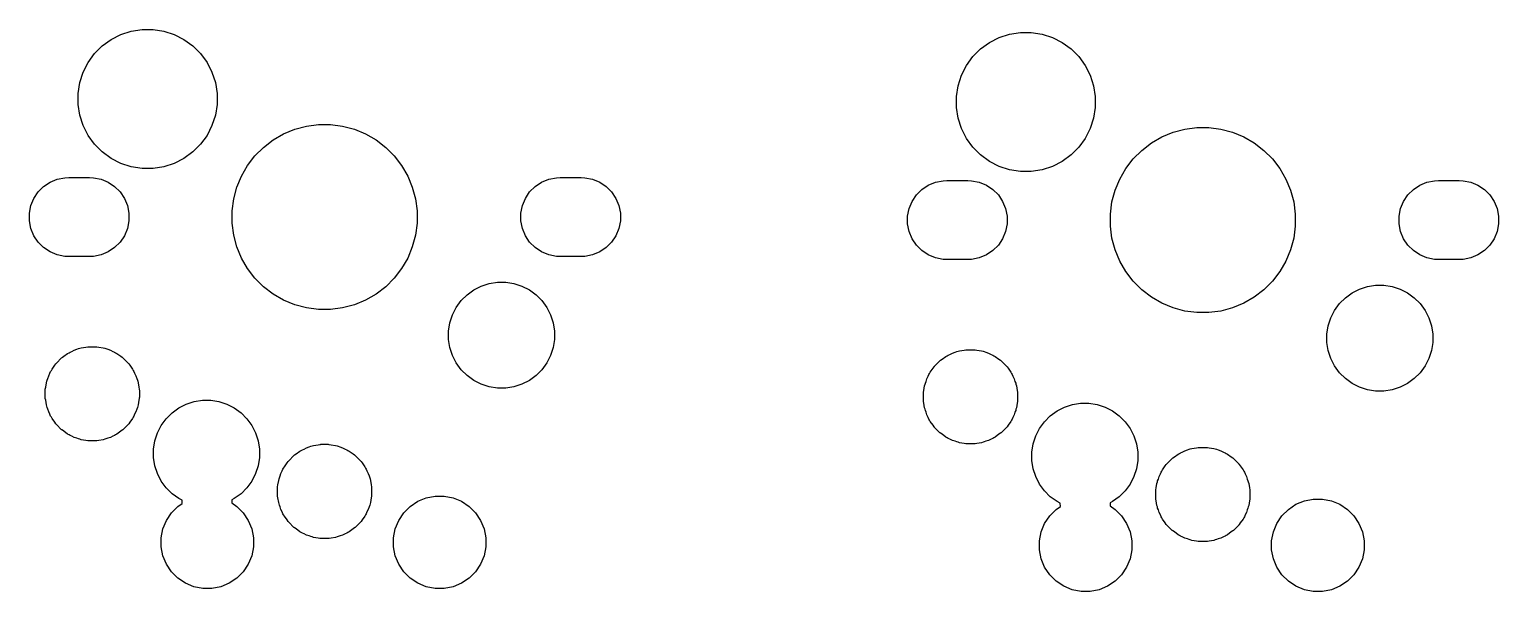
# Model space of a CAD drawing. Header units: millimetres. Extents: x 68 to 175, y -162 to -92.
# Drawn here: x 92.73 to 124.35, y -139.37 to -127.28 of the extents above; entities that cross this region are included whole.
import ezdxf

# ---------------------------------------------------------------- set-up
doc = ezdxf.new("R2010")
doc.units = ezdxf.units.MM
doc.layers.add('Edge.Cuts', color=254, linetype='CONTINUOUS', true_color=0xd0d2cd)

msp = doc.modelspace()

# ---------------------------------------------------------------- linework, layer by layer
at = {"layer": 'Edge.Cuts', "linetype": 'CONTINUOUS'}
for p, q in [((94.485852, -127.49774), (94.695575, -127.390881)), ((94.695575, -127.390881), (94.919432, -127.318145)), ((94.919432, -127.318145), (95.151911, -127.281324)), ((95.151911, -127.281324), (95.387289, -127.281324)), ((95.387289, -127.281324), (95.619768, -127.318145)), ((95.619768, -127.318145), (95.843625, -127.390881)), ((95.843625, -127.390881), (96.053348, -127.49774)), ((113.598875, -127.455581), (113.822732, -127.382845)), ((113.822732, -127.382845), (114.055211, -127.346024)), ((114.055211, -127.346024), (114.290589, -127.346024)), ((114.290589, -127.346024), (114.523068, -127.382845)), ((114.523068, -127.382845), (114.746925, -127.455581)), ((94.128991, -127.802528), (94.295428, -127.636091)), ((94.295428, -127.636091), (94.485852, -127.49774)), ((96.053348, -127.49774), (96.243772, -127.636091)), ((96.243772, -127.636091), (96.410209, -127.802528)), ((113.032291, -127.867228), (113.198728, -127.700791)), ((113.198728, -127.700791), (113.389152, -127.56244)), ((113.389152, -127.56244), (113.598875, -127.455581)), ((114.746925, -127.455581), (114.956648, -127.56244)), ((114.956648, -127.56244), (115.147072, -127.700791)), ((115.147072, -127.700791), (115.313509, -127.867228)), ((93.883781, -128.202675), (93.99064, -127.992952)), ((93.99064, -127.992952), (94.128991, -127.802528)), ((96.410209, -127.802528), (96.54856, -127.992952)), ((96.54856, -127.992952), (96.655419, -128.202675)), ((112.787081, -128.267375), (112.89394, -128.057652)), ((112.89394, -128.057652), (113.032291, -127.867228)), ((115.313509, -127.867228), (115.45186, -128.057652)), ((115.45186, -128.057652), (115.558719, -128.267375)), ((93.811045, -128.426532), (93.883781, -128.202675)), ((96.655419, -128.202675), (96.728155, -128.426532)), ((112.714345, -128.491232), (112.787081, -128.267375)), ((115.558719, -128.267375), (115.631455, -128.491232)), ((93.774224, -128.659011), (93.811045, -128.426532)), ((93.774224, -128.894389), (93.774224, -128.659011)), ((96.728155, -128.426532), (96.764976, -128.659011)), ((96.764976, -128.659011), (96.764976, -128.894389)), ((112.677524, -128.723711), (112.714345, -128.491232)), ((115.631455, -128.491232), (115.668276, -128.723711)), ((93.811045, -129.126868), (93.774224, -128.894389)), ((96.764976, -128.894389), (96.728155, -129.126868)), ((112.677524, -128.959089), (112.677524, -128.723711)), ((112.714345, -129.191568), (112.677524, -128.959089)), ((115.668276, -128.959089), (115.631455, -129.191568)), ((115.668276, -128.723711), (115.668276, -128.959089)), ((93.883781, -129.350725), (93.811045, -129.126868)), ((96.728155, -129.126868), (96.655419, -129.350725)), ((98.690609, -129.361112), (98.949193, -129.327069)), ((98.949193, -129.327069), (99.210007, -129.327069)), ((99.210007, -129.327069), (99.468591, -129.361112)), ((112.787081, -129.415425), (112.714345, -129.191568)), ((115.631455, -129.191568), (115.558719, -129.415425)), ((93.99064, -129.560448), (93.883781, -129.350725)), ((94.128991, -129.750872), (93.99064, -129.560448)), ((96.54856, -129.560448), (96.410209, -129.750872)), ((96.655419, -129.350725), (96.54856, -129.560448)), ((97.76493, -129.817607), (97.971849, -129.658833)), ((97.971849, -129.658833), (98.197721, -129.528425)), ((98.197721, -129.528425), (98.438682, -129.428616)), ((98.438682, -129.428616), (98.690609, -129.361112)), ((99.468591, -129.361112), (99.720518, -129.428616)), ((99.720518, -129.428616), (99.961479, -129.528425)), ((99.961479, -129.528425), (100.187351, -129.658833)), ((100.187351, -129.658833), (100.39427, -129.817607)), ((112.89394, -129.625148), (112.787081, -129.415425)), ((113.032291, -129.815572), (112.89394, -129.625148)), ((115.45186, -129.625148), (115.313509, -129.815572)), ((115.558719, -129.415425), (115.45186, -129.625148)), ((116.875149, -129.723533), (117.101021, -129.593125)), ((117.101021, -129.593125), (117.341982, -129.493316)), ((117.341982, -129.493316), (117.593909, -129.425812)), ((117.593909, -129.425812), (117.852493, -129.391769)), ((117.852493, -129.391769), (118.113307, -129.391769)), ((118.113307, -129.391769), (118.371891, -129.425812)), ((118.371891, -129.425812), (118.623818, -129.493316)), ((118.623818, -129.493316), (118.864779, -129.593125)), ((118.864779, -129.593125), (119.090651, -129.723533)), ((94.295428, -129.917309), (94.128991, -129.750872)), ((94.485852, -130.05566), (94.295428, -129.917309)), ((96.243772, -129.917309), (96.053348, -130.05566)), ((96.410209, -129.750872), (96.243772, -129.917309)), ((97.580507, -130.00203), (97.76493, -129.817607)), ((100.39427, -129.817607), (100.578693, -130.00203)), ((113.198728, -129.982009), (113.032291, -129.815572)), ((115.313509, -129.815572), (115.147072, -129.982009)), ((116.483807, -130.06673), (116.66823, -129.882307)), ((116.66823, -129.882307), (116.875149, -129.723533)), ((119.090651, -129.723533), (119.29757, -129.882307)), ((119.29757, -129.882307), (119.481993, -130.06673)), ((94.695575, -130.162519), (94.485852, -130.05566)), ((94.919432, -130.235255), (94.695575, -130.162519)), ((95.151911, -130.272076), (94.919432, -130.235255)), ((95.387289, -130.272076), (95.151911, -130.272076)), ((95.619768, -130.235255), (95.387289, -130.272076)), ((95.843625, -130.162519), (95.619768, -130.235255)), ((96.053348, -130.05566), (95.843625, -130.162519)), ((97.291325, -130.434821), (97.421733, -130.208949)), ((97.421733, -130.208949), (97.580507, -130.00203)), ((100.578693, -130.00203), (100.737467, -130.208949)), ((100.737467, -130.208949), (100.867875, -130.434821)), ((113.389152, -130.12036), (113.198728, -129.982009)), ((113.598875, -130.227219), (113.389152, -130.12036)), ((113.822732, -130.299955), (113.598875, -130.227219)), ((114.746925, -130.227219), (114.523068, -130.299955)), ((114.956648, -130.12036), (114.746925, -130.227219)), ((115.147072, -129.982009), (114.956648, -130.12036)), ((116.194625, -130.499521), (116.325033, -130.273649)), ((116.325033, -130.273649), (116.483807, -130.06673)), ((119.481993, -130.06673), (119.640767, -130.273649)), ((119.640767, -130.273649), (119.771175, -130.499521)), ((93.032495, -130.658945), (93.171189, -130.566273)), ((93.171189, -130.566273), (93.325297, -130.502439)), ((93.325297, -130.502439), (93.488897, -130.469897)), ((93.488897, -130.469897), (93.5723, -130.4658)), ((93.5723, -130.4658), (94.0205, -130.4658)), ((94.0205, -130.4658), (94.103903, -130.469897)), ((94.103903, -130.469897), (94.267503, -130.502439)), ((94.267503, -130.502439), (94.421611, -130.566273)), ((94.421611, -130.566273), (94.560305, -130.658945)), ((97.191516, -130.675782), (97.291325, -130.434821)), ((100.867875, -130.434821), (100.967684, -130.675782)), ((103.611595, -130.658945), (103.750289, -130.566273)), ((103.750289, -130.566273), (103.904397, -130.502439)), ((103.904397, -130.502439), (104.067997, -130.469897)), ((104.067997, -130.469897), (104.1514, -130.4658)), ((104.1514, -130.4658), (104.5996, -130.4658)), ((104.5996, -130.4658), (104.683003, -130.469897)), ((104.683003, -130.469897), (104.846603, -130.502439)), ((104.846603, -130.502439), (105.000711, -130.566273)), ((105.000711, -130.566273), (105.139405, -130.658945)), ((112.074489, -130.630973), (112.228597, -130.567139)), ((112.228597, -130.567139), (112.392197, -130.534597)), ((112.392197, -130.534597), (112.4756, -130.5305)), ((112.4756, -130.5305), (112.9238, -130.5305)), ((112.9238, -130.5305), (113.007203, -130.534597)), ((113.007203, -130.534597), (113.170803, -130.567139)), ((113.170803, -130.567139), (113.324911, -130.630973)), ((114.055211, -130.336776), (113.822732, -130.299955)), ((114.290589, -130.336776), (114.055211, -130.336776)), ((114.523068, -130.299955), (114.290589, -130.336776)), ((116.094816, -130.740482), (116.194625, -130.499521)), ((119.771175, -130.499521), (119.870984, -130.740482)), ((122.653589, -130.630973), (122.807697, -130.567139)), ((122.807697, -130.567139), (122.971297, -130.534597)), ((122.971297, -130.534597), (123.0547, -130.5305)), ((123.0547, -130.5305), (123.5029, -130.5305)), ((123.5029, -130.5305), (123.586303, -130.534597)), ((123.586303, -130.534597), (123.749903, -130.567139)), ((123.749903, -130.567139), (123.904011, -130.630973)), ((92.758039, -131.069697), (92.821873, -130.915589)), ((92.821873, -130.915589), (92.914545, -130.776895)), ((92.914545, -130.776895), (93.032495, -130.658945)), ((94.560305, -130.658945), (94.678255, -130.776895)), ((94.678255, -130.776895), (94.770927, -130.915589)), ((94.770927, -130.915589), (94.834761, -131.069697)), ((97.124012, -130.927709), (97.191516, -130.675782)), ((100.967684, -130.675782), (101.035188, -130.927709)), ((103.337139, -131.069697), (103.400973, -130.915589)), ((103.400973, -130.915589), (103.493645, -130.776895)), ((103.493645, -130.776895), (103.611595, -130.658945)), ((105.139405, -130.658945), (105.257355, -130.776895)), ((105.257355, -130.776895), (105.350027, -130.915589)), ((105.350027, -130.915589), (105.413861, -131.069697)), ((111.725173, -130.980289), (111.817845, -130.841595)), ((111.817845, -130.841595), (111.935795, -130.723645)), ((111.935795, -130.723645), (112.074489, -130.630973)), ((113.324911, -130.630973), (113.463605, -130.723645)), ((113.463605, -130.723645), (113.581555, -130.841595)), ((113.581555, -130.841595), (113.674227, -130.980289)), ((116.027312, -130.992409), (116.094816, -130.740482)), ((119.870984, -130.740482), (119.938488, -130.992409)), ((122.304273, -130.980289), (122.396945, -130.841595)), ((122.396945, -130.841595), (122.514895, -130.723645)), ((122.514895, -130.723645), (122.653589, -130.630973)), ((123.904011, -130.630973), (124.042705, -130.723645)), ((124.042705, -130.723645), (124.160655, -130.841595)), ((124.160655, -130.841595), (124.253327, -130.980289)), ((92.725497, -131.233297), (92.758039, -131.069697)), ((92.725497, -131.400103), (92.725497, -131.233297)), ((94.834761, -131.069697), (94.867303, -131.233297)), ((94.867303, -131.233297), (94.867303, -131.400103)), ((97.089969, -131.186293), (97.124012, -130.927709)), ((97.089969, -131.447107), (97.089969, -131.186293)), ((101.035188, -130.927709), (101.069231, -131.186293)), ((101.069231, -131.186293), (101.069231, -131.447107)), ((103.304597, -131.233297), (103.337139, -131.069697)), ((103.304597, -131.400103), (103.304597, -131.233297)), ((105.413861, -131.069697), (105.446403, -131.233297)), ((105.446403, -131.233297), (105.446403, -131.400103)), ((111.628797, -131.297997), (111.661339, -131.134397)), ((111.661339, -131.134397), (111.725173, -130.980289)), ((113.674227, -130.980289), (113.738061, -131.134397)), ((113.738061, -131.134397), (113.770603, -131.297997)), ((115.993269, -131.250993), (116.027312, -130.992409)), ((119.938488, -130.992409), (119.972531, -131.250993)), ((122.207897, -131.297997), (122.240439, -131.134397)), ((122.240439, -131.134397), (122.304273, -130.980289)), ((124.253327, -130.980289), (124.317161, -131.134397)), ((124.317161, -131.134397), (124.349703, -131.297997)), ((92.758039, -131.563703), (92.725497, -131.400103)), ((94.867303, -131.400103), (94.834761, -131.563703)), ((97.124012, -131.705691), (97.089969, -131.447107)), ((101.069231, -131.447107), (101.035188, -131.705691)), ((103.337139, -131.563703), (103.304597, -131.400103)), ((105.446403, -131.400103), (105.413861, -131.563703)), ((111.628797, -131.464803), (111.628797, -131.297997)), ((111.661339, -131.628403), (111.628797, -131.464803)), ((113.770603, -131.464803), (113.738061, -131.628403)), ((113.770603, -131.297997), (113.770603, -131.464803)), ((115.993269, -131.511807), (115.993269, -131.250993)), ((116.027312, -131.770391), (115.993269, -131.511807)), ((119.972531, -131.511807), (119.938488, -131.770391)), ((119.972531, -131.250993), (119.972531, -131.511807)), ((122.207897, -131.464803), (122.207897, -131.297997)), ((122.240439, -131.628403), (122.207897, -131.464803)), ((124.349703, -131.464803), (124.317161, -131.628403)), ((124.349703, -131.297997), (124.349703, -131.464803)), ((92.821873, -131.717811), (92.758039, -131.563703)), ((92.914545, -131.856505), (92.821873, -131.717811)), ((93.032495, -131.974455), (92.914545, -131.856505)), ((94.678255, -131.856505), (94.560305, -131.974455)), ((94.770927, -131.717811), (94.678255, -131.856505)), ((94.834761, -131.563703), (94.770927, -131.717811)), ((97.191516, -131.957618), (97.124012, -131.705691)), ((101.035188, -131.705691), (100.967684, -131.957618)), ((103.400973, -131.717811), (103.337139, -131.563703)), ((103.493645, -131.856505), (103.400973, -131.717811)), ((103.611595, -131.974455), (103.493645, -131.856505)), ((105.257355, -131.856505), (105.139405, -131.974455)), ((105.350027, -131.717811), (105.257355, -131.856505)), ((105.413861, -131.563703), (105.350027, -131.717811)), ((111.725173, -131.782511), (111.661339, -131.628403)), ((111.817845, -131.921205), (111.725173, -131.782511)), ((113.674227, -131.782511), (113.581555, -131.921205)), ((113.738061, -131.628403), (113.674227, -131.782511)), ((116.094816, -132.022318), (116.027312, -131.770391)), ((119.938488, -131.770391), (119.870984, -132.022318)), ((122.304273, -131.782511), (122.240439, -131.628403)), ((122.396945, -131.921205), (122.304273, -131.782511)), ((124.253327, -131.782511), (124.160655, -131.921205)), ((124.317161, -131.628403), (124.253327, -131.782511)), ((93.171189, -132.067127), (93.032495, -131.974455)), ((93.325297, -132.130961), (93.171189, -132.067127)), ((93.488897, -132.163503), (93.325297, -132.130961)), ((93.5723, -132.1676), (93.488897, -132.163503)), ((93.573778, -132.1676), (93.5723, -132.1676)), ((94.019022, -132.1676), (93.573778, -132.1676)), ((94.0205, -132.1676), (94.019022, -132.1676)), ((94.103903, -132.163503), (94.0205, -132.1676)), ((94.267503, -132.130961), (94.103903, -132.163503)), ((94.421611, -132.067127), (94.267503, -132.130961)), ((94.560305, -131.974455), (94.421611, -132.067127)), ((97.291325, -132.198579), (97.191516, -131.957618)), ((100.967684, -131.957618), (100.867875, -132.198579)), ((103.750289, -132.067127), (103.611595, -131.974455)), ((103.904397, -132.130961), (103.750289, -132.067127)), ((104.067997, -132.163503), (103.904397, -132.130961)), ((104.1514, -132.1676), (104.067997, -132.163503)), ((104.152878, -132.1676), (104.1514, -132.1676)), ((104.598122, -132.1676), (104.152878, -132.1676)), ((104.5996, -132.1676), (104.598122, -132.1676)), ((104.683003, -132.163503), (104.5996, -132.1676)), ((104.846603, -132.130961), (104.683003, -132.163503)), ((105.000711, -132.067127), (104.846603, -132.130961)), ((105.139405, -131.974455), (105.000711, -132.067127)), ((111.935795, -132.039155), (111.817845, -131.921205)), ((112.074489, -132.131827), (111.935795, -132.039155)), ((112.228597, -132.195661), (112.074489, -132.131827)), ((113.324911, -132.131827), (113.170803, -132.195661)), ((113.463605, -132.039155), (113.324911, -132.131827)), ((113.581555, -131.921205), (113.463605, -132.039155)), ((116.194625, -132.263279), (116.094816, -132.022318)), ((119.870984, -132.022318), (119.771175, -132.263279)), ((122.514895, -132.039155), (122.396945, -131.921205)), ((122.653589, -132.131827), (122.514895, -132.039155)), ((122.807697, -132.195661), (122.653589, -132.131827)), ((123.904011, -132.131827), (123.749903, -132.195661)), ((124.042705, -132.039155), (123.904011, -132.131827)), ((124.160655, -131.921205), (124.042705, -132.039155)), ((97.421733, -132.424451), (97.291325, -132.198579)), ((97.580507, -132.63137), (97.421733, -132.424451)), ((100.737467, -132.424451), (100.578693, -132.63137)), ((100.867875, -132.198579), (100.737467, -132.424451)), ((112.392197, -132.228203), (112.228597, -132.195661)), ((112.4756, -132.2323), (112.392197, -132.228203)), ((112.477078, -132.2323), (112.4756, -132.2323)), ((112.922322, -132.2323), (112.477078, -132.2323)), ((112.9238, -132.2323), (112.922322, -132.2323)), ((113.007203, -132.228203), (112.9238, -132.2323)), ((113.170803, -132.195661), (113.007203, -132.228203)), ((116.325033, -132.489151), (116.194625, -132.263279)), ((116.483807, -132.69607), (116.325033, -132.489151)), ((119.640767, -132.489151), (119.481993, -132.69607)), ((119.771175, -132.263279), (119.640767, -132.489151)), ((122.971297, -132.228203), (122.807697, -132.195661)), ((123.0547, -132.2323), (122.971297, -132.228203)), ((123.056178, -132.2323), (123.0547, -132.2323)), ((123.501422, -132.2323), (123.056178, -132.2323)), ((123.5029, -132.2323), (123.501422, -132.2323)), ((123.586303, -132.228203), (123.5029, -132.2323)), ((123.749903, -132.195661), (123.586303, -132.228203)), ((97.76493, -132.815793), (97.580507, -132.63137)), ((97.971849, -132.974567), (97.76493, -132.815793)), ((100.39427, -132.815793), (100.187351, -132.974567)), ((100.578693, -132.63137), (100.39427, -132.815793)), ((102.292384, -132.882132), (102.452193, -132.800706)), ((102.452193, -132.800706), (102.622772, -132.745281)), ((102.622772, -132.745281), (102.799921, -132.717223)), ((102.799921, -132.717223), (102.979279, -132.717223)), ((102.979279, -132.717223), (103.156428, -132.745281)), ((103.156428, -132.745281), (103.327007, -132.800706)), ((103.327007, -132.800706), (103.486816, -132.882132)), ((116.66823, -132.880493), (116.483807, -132.69607)), ((119.481993, -132.69607), (119.29757, -132.880493)), ((121.355493, -132.865406), (121.526072, -132.809981)), ((121.526072, -132.809981), (121.703221, -132.781923)), ((121.703221, -132.781923), (121.882579, -132.781923)), ((121.882579, -132.781923), (122.059728, -132.809981)), ((122.059728, -132.809981), (122.230307, -132.865406)), ((98.197721, -133.104975), (97.971849, -132.974567)), ((98.438682, -133.204784), (98.197721, -133.104975)), ((99.961479, -133.104975), (99.720518, -133.204784)), ((100.187351, -132.974567), (99.961479, -133.104975)), ((101.915032, -133.259484), (102.020456, -133.114381)), ((102.020456, -133.114381), (102.147281, -132.987556)), ((102.147281, -132.987556), (102.292384, -132.882132)), ((103.486816, -132.882132), (103.631919, -132.987556)), ((103.631919, -132.987556), (103.758744, -133.114381)), ((103.758744, -133.114381), (103.864168, -133.259484)), ((116.875149, -133.039267), (116.66823, -132.880493)), ((117.101021, -133.169675), (116.875149, -133.039267)), ((119.090651, -133.039267), (118.864779, -133.169675)), ((119.29757, -132.880493), (119.090651, -133.039267)), ((120.923756, -133.179081), (121.050581, -133.052256)), ((121.050581, -133.052256), (121.195684, -132.946832)), ((121.195684, -132.946832), (121.355493, -132.865406)), ((122.230307, -132.865406), (122.390116, -132.946832)), ((122.390116, -132.946832), (122.535219, -133.052256)), ((122.535219, -133.052256), (122.662044, -133.179081)), ((98.690609, -133.272288), (98.438682, -133.204784)), ((98.949193, -133.306331), (98.690609, -133.272288)), ((99.210007, -133.306331), (98.949193, -133.306331)), ((99.468591, -133.272288), (99.210007, -133.306331)), ((99.720518, -133.204784), (99.468591, -133.272288)), ((101.778181, -133.589872), (101.833606, -133.419293)), ((101.833606, -133.419293), (101.915032, -133.259484)), ((103.864168, -133.259484), (103.945594, -133.419293)), ((103.945594, -133.419293), (104.001019, -133.589872)), ((117.341982, -133.269484), (117.101021, -133.169675)), ((117.593909, -133.336988), (117.341982, -133.269484)), ((117.852493, -133.371031), (117.593909, -133.336988)), ((118.113307, -133.371031), (117.852493, -133.371031)), ((118.371891, -133.336988), (118.113307, -133.371031)), ((118.623818, -133.269484), (118.371891, -133.336988)), ((118.864779, -133.169675), (118.623818, -133.269484)), ((120.736906, -133.483993), (120.818332, -133.324184)), ((120.818332, -133.324184), (120.923756, -133.179081)), ((122.662044, -133.179081), (122.767468, -133.324184)), ((122.767468, -133.324184), (122.848894, -133.483993)), ((101.750123, -133.767021), (101.778181, -133.589872)), ((101.750123, -133.946379), (101.750123, -133.767021)), ((104.001019, -133.589872), (104.029077, -133.767021)), ((104.029077, -133.767021), (104.029077, -133.946379)), ((120.653423, -133.831721), (120.681481, -133.654572)), ((120.681481, -133.654572), (120.736906, -133.483993)), ((122.848894, -133.483993), (122.904319, -133.654572)), ((122.904319, -133.654572), (122.932377, -133.831721)), ((101.778181, -134.123528), (101.750123, -133.946379)), ((104.029077, -133.946379), (104.001019, -134.123528)), ((120.653423, -134.011079), (120.653423, -133.831721)), ((120.681481, -134.188228), (120.653423, -134.011079)), ((122.932377, -134.011079), (122.904319, -134.188228)), ((122.932377, -133.831721), (122.932377, -134.011079)), ((93.307167, -134.456983), (93.419883, -134.344267)), ((93.419883, -134.344267), (93.428026, -134.33835)), ((93.428026, -134.33835), (93.435056, -134.331321)), ((93.435056, -134.331321), (93.467986, -134.309317)), ((93.467986, -134.309317), (93.548836, -134.250577)), ((93.548836, -134.250577), (93.578581, -134.235421)), ((93.578581, -134.235421), (93.600661, -134.220668)), ((93.600661, -134.220668), (93.637414, -134.205444)), ((93.637414, -134.205444), (93.690869, -134.178208)), ((93.690869, -134.178208), (93.747929, -134.159667)), ((93.747929, -134.159667), (93.784671, -134.144449)), ((93.784671, -134.144449), (93.810706, -134.13927)), ((93.810706, -134.13927), (93.842462, -134.128952)), ((93.842462, -134.128952), (93.94118, -134.113316)), ((93.94118, -134.113316), (93.980015, -134.105592)), ((93.980015, -134.105592), (93.989954, -134.105592)), ((93.989954, -134.105592), (93.999898, -134.104017)), ((93.999898, -134.104017), (94.159302, -134.104017)), ((94.159302, -134.104017), (94.169246, -134.105592)), ((94.169246, -134.105592), (94.179185, -134.105592)), ((94.179185, -134.105592), (94.21802, -134.113317)), ((94.21802, -134.113317), (94.316737, -134.128952)), ((94.316737, -134.128952), (94.348491, -134.139269)), ((94.348491, -134.139269), (94.374529, -134.144449)), ((94.374529, -134.144449), (94.411274, -134.159669)), ((94.411274, -134.159669), (94.46833, -134.178208)), ((94.46833, -134.178208), (94.52178, -134.205442)), ((94.52178, -134.205442), (94.558539, -134.220668)), ((94.558539, -134.220668), (94.580622, -134.235423)), ((94.580622, -134.235423), (94.610363, -134.250577)), ((94.610363, -134.250577), (94.6912, -134.309309)), ((94.6912, -134.309309), (94.724144, -134.331321)), ((94.724144, -134.331321), (94.731175, -134.338352)), ((94.731175, -134.338352), (94.739316, -134.344267)), ((94.739316, -134.344267), (94.852032, -134.456983)), ((101.833606, -134.294107), (101.778181, -134.123528)), ((101.915032, -134.453916), (101.833606, -134.294107)), ((103.945594, -134.294107), (103.864168, -134.453916)), ((104.001019, -134.123528), (103.945594, -134.294107)), ((112.331326, -134.40305), (112.338356, -134.396021)), ((112.338356, -134.396021), (112.371286, -134.374017)), ((112.371286, -134.374017), (112.452136, -134.315277)), ((112.452136, -134.315277), (112.481881, -134.300121)), ((112.481881, -134.300121), (112.503961, -134.285368)), ((112.503961, -134.285368), (112.540714, -134.270144)), ((112.540714, -134.270144), (112.594169, -134.242908)), ((112.594169, -134.242908), (112.651229, -134.224367)), ((112.651229, -134.224367), (112.687971, -134.209149)), ((112.687971, -134.209149), (112.714006, -134.20397)), ((112.714006, -134.20397), (112.745762, -134.193652)), ((112.745762, -134.193652), (112.84448, -134.178016)), ((112.84448, -134.178016), (112.883315, -134.170292)), ((112.883315, -134.170292), (112.893254, -134.170292)), ((112.893254, -134.170292), (112.903198, -134.168717)), ((112.903198, -134.168717), (113.062602, -134.168717)), ((113.062602, -134.168717), (113.072546, -134.170292)), ((113.072546, -134.170292), (113.082485, -134.170292)), ((113.082485, -134.170292), (113.12132, -134.178017)), ((113.12132, -134.178017), (113.220037, -134.193652)), ((113.220037, -134.193652), (113.251791, -134.203969)), ((113.251791, -134.203969), (113.277829, -134.209149)), ((113.277829, -134.209149), (113.314574, -134.224369)), ((113.314574, -134.224369), (113.37163, -134.242908)), ((113.37163, -134.242908), (113.42508, -134.270142)), ((113.42508, -134.270142), (113.461839, -134.285368)), ((113.461839, -134.285368), (113.483922, -134.300123)), ((113.483922, -134.300123), (113.513663, -134.315277)), ((113.513663, -134.315277), (113.5945, -134.374009)), ((113.5945, -134.374009), (113.627444, -134.396021)), ((113.627444, -134.396021), (113.634475, -134.403052)), ((120.736906, -134.358807), (120.681481, -134.188228)), ((120.818332, -134.518616), (120.736906, -134.358807)), ((122.848894, -134.358807), (122.767468, -134.518616)), ((122.904319, -134.188228), (122.848894, -134.358807)), ((93.141108, -134.727969), (93.168344, -134.674514)), ((93.168344, -134.674514), (93.183568, -134.637761)), ((93.183568, -134.637761), (93.198321, -134.615681)), ((93.198321, -134.615681), (93.213477, -134.585936)), ((93.213477, -134.585936), (93.272217, -134.505086)), ((93.272217, -134.505086), (93.294221, -134.472156)), ((93.294221, -134.472156), (93.30125, -134.465126)), ((93.30125, -134.465126), (93.307167, -134.456983)), ((94.852032, -134.456983), (94.857946, -134.465123)), ((94.857946, -134.465123), (94.864979, -134.472156)), ((94.864979, -134.472156), (94.886993, -134.505103)), ((94.886993, -134.505103), (94.945722, -134.585936)), ((94.945722, -134.585936), (94.960874, -134.615674)), ((94.960874, -134.615674), (94.975632, -134.637761)), ((94.975632, -134.637761), (94.990859, -134.674524)), ((94.990859, -134.674524), (95.018091, -134.727969)), ((102.020456, -134.599019), (101.915032, -134.453916)), ((102.147281, -134.725844), (102.020456, -134.599019)), ((103.758744, -134.599019), (103.631919, -134.725844)), ((103.864168, -134.453916), (103.758744, -134.599019)), ((112.071644, -134.739214), (112.086868, -134.702461)), ((112.086868, -134.702461), (112.101621, -134.680381)), ((112.101621, -134.680381), (112.116777, -134.650636)), ((112.116777, -134.650636), (112.175517, -134.569786)), ((112.175517, -134.569786), (112.197521, -134.536856)), ((112.197521, -134.536856), (112.20455, -134.529826)), ((112.20455, -134.529826), (112.210467, -134.521683)), ((112.210467, -134.521683), (112.323183, -134.408967)), ((112.323183, -134.408967), (112.331326, -134.40305)), ((113.634475, -134.403052), (113.642616, -134.408967)), ((113.642616, -134.408967), (113.755332, -134.521683)), ((113.755332, -134.521683), (113.761246, -134.529823)), ((113.761246, -134.529823), (113.768279, -134.536856)), ((113.768279, -134.536856), (113.790293, -134.569803)), ((113.790293, -134.569803), (113.849022, -134.650636)), ((113.849022, -134.650636), (113.864174, -134.680374)), ((113.864174, -134.680374), (113.878932, -134.702461)), ((113.878932, -134.702461), (113.894159, -134.739224)), ((120.923756, -134.663719), (120.818332, -134.518616)), ((121.050581, -134.790544), (120.923756, -134.663719)), ((122.662044, -134.663719), (122.535219, -134.790544)), ((122.767468, -134.518616), (122.662044, -134.663719)), ((93.066917, -135.036998), (93.068492, -135.027053)), ((93.068492, -135.017115), (93.076216, -134.97828)), ((93.068492, -135.027053), (93.068492, -135.017115)), ((93.076216, -134.97828), (93.091852, -134.879562)), ((93.091852, -134.879562), (93.10217, -134.847806)), ((93.10217, -134.847806), (93.107349, -134.821771)), ((93.107349, -134.821771), (93.122567, -134.785029)), ((93.122567, -134.785029), (93.141108, -134.727969)), ((95.018091, -134.727969), (95.036627, -134.785018)), ((95.036627, -134.785018), (95.051851, -134.821771)), ((95.051851, -134.821771), (95.057031, -134.847814)), ((95.057031, -134.847814), (95.067347, -134.879562)), ((95.067347, -134.879562), (95.082981, -134.978271)), ((95.082981, -134.978271), (95.090708, -135.017115)), ((95.090708, -135.017115), (95.090708, -135.027054)), ((95.090708, -135.027054), (95.092283, -135.036998)), ((102.292384, -134.831268), (102.147281, -134.725844)), ((102.452193, -134.912694), (102.292384, -134.831268)), ((102.622772, -134.968119), (102.452193, -134.912694)), ((102.799921, -134.996177), (102.622772, -134.968119)), ((102.979279, -134.996177), (102.799921, -134.996177)), ((103.156428, -134.968119), (102.979279, -134.996177)), ((103.327007, -134.912694), (103.156428, -134.968119)), ((103.486816, -134.831268), (103.327007, -134.912694)), ((103.631919, -134.725844), (103.486816, -134.831268)), ((111.979516, -135.04298), (111.995152, -134.944262)), ((111.995152, -134.944262), (112.00547, -134.912506)), ((112.00547, -134.912506), (112.010649, -134.886471)), ((112.010649, -134.886471), (112.025867, -134.849729)), ((112.025867, -134.849729), (112.044408, -134.792669)), ((112.044408, -134.792669), (112.071644, -134.739214)), ((113.894159, -134.739224), (113.921391, -134.792669)), ((113.921391, -134.792669), (113.939927, -134.849718)), ((113.939927, -134.849718), (113.955151, -134.886471)), ((113.955151, -134.886471), (113.960331, -134.912514)), ((113.960331, -134.912514), (113.970647, -134.944262)), ((113.970647, -134.944262), (113.986281, -135.042971)), ((121.195684, -134.895968), (121.050581, -134.790544)), ((121.355493, -134.977394), (121.195684, -134.895968)), ((121.526072, -135.032819), (121.355493, -134.977394)), ((121.703221, -135.060877), (121.526072, -135.032819)), ((122.059728, -135.032819), (121.882579, -135.060877)), ((122.230307, -134.977394), (122.059728, -135.032819)), ((122.390116, -134.895968), (122.230307, -134.977394)), ((122.535219, -134.790544), (122.390116, -134.895968)), ((93.066917, -135.196401), (93.066917, -135.036998)), ((93.068492, -135.206345), (93.066917, -135.196401)), ((93.068492, -135.216285), (93.068492, -135.206345)), ((93.076217, -135.255123), (93.068492, -135.216285)), ((93.091852, -135.353837), (93.076217, -135.255123)), ((95.08298, -135.255132), (95.067347, -135.353837)), ((95.090708, -135.216285), (95.08298, -135.255132)), ((95.092283, -135.196401), (95.090708, -135.206344)), ((95.090708, -135.206344), (95.090708, -135.216285)), ((95.092283, -135.036998), (95.092283, -135.196401)), ((95.942384, -135.422132), (96.102193, -135.340706)), ((96.102193, -135.340706), (96.272772, -135.285281)), ((96.272772, -135.285281), (96.449921, -135.257223)), ((96.449921, -135.257223), (96.629279, -135.257223)), ((96.629279, -135.257223), (96.806428, -135.285281)), ((96.806428, -135.285281), (96.977007, -135.340706)), ((96.977007, -135.340706), (97.136816, -135.422132)), ((111.970217, -135.101698), (111.971792, -135.091753)), ((111.970217, -135.261101), (111.970217, -135.101698)), ((111.971792, -135.271045), (111.970217, -135.261101)), ((111.971792, -135.081815), (111.979516, -135.04298)), ((111.971792, -135.091753), (111.971792, -135.081815)), ((111.971792, -135.280985), (111.971792, -135.271045)), ((111.979517, -135.319823), (111.971792, -135.280985)), ((111.995152, -135.418537), (111.979517, -135.319823)), ((113.98628, -135.319832), (113.970647, -135.418537)), ((113.994008, -135.280985), (113.98628, -135.319832)), ((113.986281, -135.042971), (113.994008, -135.081815)), ((113.994008, -135.081815), (113.994008, -135.091754)), ((113.994008, -135.091754), (113.995583, -135.101698)), ((113.995583, -135.261101), (113.994008, -135.271044)), ((113.994008, -135.271044), (113.994008, -135.280985)), ((113.995583, -135.101698), (113.995583, -135.261101)), ((115.005493, -135.405406), (115.176072, -135.349981)), ((115.176072, -135.349981), (115.353221, -135.321923)), ((115.353221, -135.321923), (115.532579, -135.321923)), ((115.532579, -135.321923), (115.709728, -135.349981)), ((115.709728, -135.349981), (115.880307, -135.405406)), ((121.882579, -135.060877), (121.703221, -135.060877)), ((93.102169, -135.385591), (93.091852, -135.353837)), ((93.107349, -135.411629), (93.102169, -135.385591)), ((93.122569, -135.448374), (93.107349, -135.411629)), ((93.141108, -135.50543), (93.122569, -135.448374)), ((93.168342, -135.55888), (93.141108, -135.50543)), ((93.183568, -135.595639), (93.168342, -135.55888)), ((93.198323, -135.617722), (93.183568, -135.595639)), ((93.213477, -135.647463), (93.198323, -135.617722)), ((93.272209, -135.7283), (93.213477, -135.647463)), ((94.945722, -135.647463), (94.887002, -135.728283)), ((94.960872, -135.617728), (94.945722, -135.647463)), ((94.975632, -135.595639), (94.960872, -135.617728)), ((94.990862, -135.558869), (94.975632, -135.595639)), ((95.018091, -135.50543), (94.990862, -135.558869)), ((95.036626, -135.448385), (95.018091, -135.50543)), ((95.051851, -135.411629), (95.036626, -135.448385)), ((95.057031, -135.385583), (95.051851, -135.411629)), ((95.067347, -135.353837), (95.057031, -135.385583)), ((95.565032, -135.799484), (95.670456, -135.654381)), ((95.670456, -135.654381), (95.797281, -135.527556)), ((95.797281, -135.527556), (95.942384, -135.422132)), ((97.136816, -135.422132), (97.281919, -135.527556)), ((97.281919, -135.527556), (97.408744, -135.654381)), ((97.408744, -135.654381), (97.514168, -135.799484)), ((112.005469, -135.450291), (111.995152, -135.418537)), ((112.010649, -135.476329), (112.005469, -135.450291)), ((112.025869, -135.513074), (112.010649, -135.476329)), ((112.044408, -135.57013), (112.025869, -135.513074)), ((112.071642, -135.62358), (112.044408, -135.57013)), ((112.086868, -135.660339), (112.071642, -135.62358)), ((112.101623, -135.682422), (112.086868, -135.660339)), ((113.878932, -135.660339), (113.864172, -135.682428)), ((113.894162, -135.623569), (113.878932, -135.660339)), ((113.921391, -135.57013), (113.894162, -135.623569)), ((113.939926, -135.513085), (113.921391, -135.57013)), ((113.955151, -135.476329), (113.939926, -135.513085)), ((113.960331, -135.450283), (113.955151, -135.476329)), ((113.970647, -135.418537), (113.960331, -135.450283)), ((114.573756, -135.719081), (114.700581, -135.592256)), ((114.700581, -135.592256), (114.845684, -135.486832)), ((114.845684, -135.486832), (115.005493, -135.405406)), ((115.880307, -135.405406), (116.040116, -135.486832)), ((116.040116, -135.486832), (116.185219, -135.592256)), ((116.185219, -135.592256), (116.312044, -135.719081)), ((93.294221, -135.761244), (93.272209, -135.7283)), ((93.301252, -135.768275), (93.294221, -135.761244)), ((93.307167, -135.776416), (93.301252, -135.768275)), ((93.419883, -135.889132), (93.307167, -135.776416)), ((93.428023, -135.895046), (93.419883, -135.889132)), ((93.435056, -135.902079), (93.428023, -135.895046)), ((93.468003, -135.924093), (93.435056, -135.902079)), ((93.548836, -135.982822), (93.468003, -135.924093)), ((93.578574, -135.997974), (93.548836, -135.982822)), ((94.610363, -135.982822), (94.580628, -135.997972)), ((94.691183, -135.924102), (94.610363, -135.982822)), ((94.724144, -135.902079), (94.691183, -135.924102)), ((94.731179, -135.895043), (94.724144, -135.902079)), ((94.739316, -135.889132), (94.731179, -135.895043)), ((94.852032, -135.776416), (94.739316, -135.889132)), ((94.857943, -135.768279), (94.852032, -135.776416)), ((94.864979, -135.761244), (94.857943, -135.768279)), ((94.887002, -135.728283), (94.864979, -135.761244)), ((95.428181, -136.129872), (95.483606, -135.959293)), ((95.483606, -135.959293), (95.565032, -135.799484)), ((97.514168, -135.799484), (97.595594, -135.959293)), ((97.595594, -135.959293), (97.651019, -136.129872)), ((112.116777, -135.712163), (112.101623, -135.682422)), ((112.175509, -135.793), (112.116777, -135.712163)), ((112.197521, -135.825944), (112.175509, -135.793)), ((112.204552, -135.832975), (112.197521, -135.825944)), ((112.210467, -135.841116), (112.204552, -135.832975)), ((112.323183, -135.953832), (112.210467, -135.841116)), ((112.331323, -135.959746), (112.323183, -135.953832)), ((112.338356, -135.966779), (112.331323, -135.959746)), ((112.371303, -135.988793), (112.338356, -135.966779)), ((113.627444, -135.966779), (113.594483, -135.988802)), ((113.634479, -135.959743), (113.627444, -135.966779)), ((113.642616, -135.953832), (113.634479, -135.959743)), ((113.755332, -135.841116), (113.642616, -135.953832)), ((113.761243, -135.832979), (113.755332, -135.841116)), ((113.768279, -135.825944), (113.761243, -135.832979)), ((113.790302, -135.792983), (113.768279, -135.825944)), ((113.849022, -135.712163), (113.790302, -135.792983)), ((113.864172, -135.682428), (113.849022, -135.712163)), ((114.386906, -136.023993), (114.468332, -135.864184)), ((114.468332, -135.864184), (114.573756, -135.719081)), ((116.312044, -135.719081), (116.417468, -135.864184)), ((116.417468, -135.864184), (116.498894, -136.023993)), ((93.600661, -136.012732), (93.578574, -135.997974)), ((93.637424, -136.027959), (93.600661, -136.012732)), ((93.690869, -136.055191), (93.637424, -136.027959)), ((93.747918, -136.073727), (93.690869, -136.055191)), ((93.784671, -136.088951), (93.747918, -136.073727)), ((93.810714, -136.094131), (93.784671, -136.088951)), ((93.842462, -136.104447), (93.810714, -136.094131)), ((93.941171, -136.120081), (93.842462, -136.104447)), ((93.980015, -136.127808), (93.941171, -136.120081)), ((93.989954, -136.127808), (93.980015, -136.127808)), ((93.999898, -136.129383), (93.989954, -136.127808)), ((94.159302, -136.129383), (93.999898, -136.129383)), ((94.169246, -136.127808), (94.159302, -136.129383)), ((94.179185, -136.127808), (94.169246, -136.127808)), ((94.218029, -136.120081), (94.179185, -136.127808)), ((94.316737, -136.104447), (94.218029, -136.120081)), ((94.348483, -136.094131), (94.316737, -136.104447)), ((94.374529, -136.088951), (94.348483, -136.094131)), ((94.411285, -136.073726), (94.374529, -136.088951)), ((94.46833, -136.055191), (94.411285, -136.073726)), ((94.521769, -136.027962), (94.46833, -136.055191)), ((94.558539, -136.012732), (94.521769, -136.027962)), ((94.580628, -135.997972), (94.558539, -136.012732)), ((95.400123, -136.307021), (95.428181, -136.129872)), ((97.651019, -136.129872), (97.679077, -136.307021)), ((98.637414, -136.305444), (98.690869, -136.278208)), ((98.690869, -136.278208), (98.747929, -136.259667)), ((98.747929, -136.259667), (98.784671, -136.244449)), ((98.784671, -136.244449), (98.810706, -136.23927)), ((98.810706, -136.23927), (98.842462, -136.228952)), ((98.842462, -136.228952), (98.94118, -136.213316)), ((98.94118, -136.213316), (98.980015, -136.205592)), ((98.980015, -136.205592), (98.989954, -136.205592)), ((98.989954, -136.205592), (98.999898, -136.204017)), ((98.999898, -136.204017), (99.159302, -136.204017)), ((99.159302, -136.204017), (99.169246, -136.205592)), ((99.169246, -136.205592), (99.179185, -136.205592)), ((99.179185, -136.205592), (99.21802, -136.213317)), ((99.21802, -136.213317), (99.316737, -136.228952)), ((99.316737, -136.228952), (99.348491, -136.239269)), ((99.348491, -136.239269), (99.374529, -136.244449)), ((99.374529, -136.244449), (99.411274, -136.259669)), ((99.411274, -136.259669), (99.46833, -136.278208)), ((99.46833, -136.278208), (99.52178, -136.305442)), ((112.452136, -136.047522), (112.371303, -135.988793)), ((112.481874, -136.062674), (112.452136, -136.047522)), ((112.503961, -136.077432), (112.481874, -136.062674)), ((112.540724, -136.092659), (112.503961, -136.077432)), ((112.594169, -136.119891), (112.540724, -136.092659)), ((112.651218, -136.138427), (112.594169, -136.119891)), ((112.687971, -136.153651), (112.651218, -136.138427)), ((112.714014, -136.158831), (112.687971, -136.153651)), ((112.745762, -136.169147), (112.714014, -136.158831)), ((112.844471, -136.184781), (112.745762, -136.169147)), ((112.883315, -136.192508), (112.844471, -136.184781)), ((112.893254, -136.192508), (112.883315, -136.192508)), ((112.903198, -136.194083), (112.893254, -136.192508)), ((113.062602, -136.194083), (112.903198, -136.194083)), ((113.072546, -136.192508), (113.062602, -136.194083)), ((113.082485, -136.192508), (113.072546, -136.192508)), ((113.121329, -136.184781), (113.082485, -136.192508)), ((113.220037, -136.169147), (113.121329, -136.184781)), ((113.251783, -136.158831), (113.220037, -136.169147)), ((113.277829, -136.153651), (113.251783, -136.158831)), ((113.314585, -136.138426), (113.277829, -136.153651)), ((113.37163, -136.119891), (113.314585, -136.138426)), ((113.425069, -136.092662), (113.37163, -136.119891)), ((113.461839, -136.077432), (113.425069, -136.092662)), ((113.483928, -136.062672), (113.461839, -136.077432)), ((113.513663, -136.047522), (113.483928, -136.062672)), ((113.594483, -135.988802), (113.513663, -136.047522)), ((114.303423, -136.371721), (114.331481, -136.194572)), ((114.331481, -136.194572), (114.386906, -136.023993)), ((116.498894, -136.023993), (116.554319, -136.194572)), ((116.554319, -136.194572), (116.582377, -136.371721)), ((117.714006, -136.30397), (117.745762, -136.293652)), ((117.745762, -136.293652), (117.84448, -136.278016)), ((117.84448, -136.278016), (117.883315, -136.270292)), ((117.883315, -136.270292), (117.893254, -136.270292)), ((117.893254, -136.270292), (117.903198, -136.268717)), ((117.903198, -136.268717), (118.062602, -136.268717)), ((118.062602, -136.268717), (118.072546, -136.270292)), ((118.072546, -136.270292), (118.082485, -136.270292)), ((118.082485, -136.270292), (118.12132, -136.278017)), ((118.12132, -136.278017), (118.220037, -136.293652)), ((118.220037, -136.293652), (118.251791, -136.303969)), ((95.400123, -136.486379), (95.400123, -136.307021)), ((95.428181, -136.663528), (95.400123, -136.486379)), ((97.679077, -136.486379), (97.651019, -136.663528)), ((97.679077, -136.307021), (97.679077, -136.486379)), ((98.213477, -136.685936), (98.272217, -136.605086)), ((98.272217, -136.605086), (98.294221, -136.572156)), ((98.294221, -136.572156), (98.30125, -136.565126)), ((98.30125, -136.565126), (98.307167, -136.556983)), ((98.307167, -136.556983), (98.419883, -136.444267)), ((98.419883, -136.444267), (98.428026, -136.43835)), ((98.428026, -136.43835), (98.435056, -136.431321)), ((98.435056, -136.431321), (98.467986, -136.409317)), ((98.467986, -136.409317), (98.548836, -136.350577)), ((98.548836, -136.350577), (98.578581, -136.335421)), ((98.578581, -136.335421), (98.600661, -136.320668)), ((98.600661, -136.320668), (98.637414, -136.305444)), ((99.52178, -136.305442), (99.558539, -136.320668)), ((99.558539, -136.320668), (99.580622, -136.335423)), ((99.580622, -136.335423), (99.610363, -136.350577)), ((99.610363, -136.350577), (99.6912, -136.409309)), ((99.6912, -136.409309), (99.724144, -136.431321)), ((99.724144, -136.431321), (99.731175, -136.438352)), ((99.731175, -136.438352), (99.739316, -136.444267)), ((99.739316, -136.444267), (99.852032, -136.556983)), ((99.852032, -136.556983), (99.857946, -136.565123)), ((99.857946, -136.565123), (99.864979, -136.572156)), ((99.864979, -136.572156), (99.886993, -136.605103)), ((99.886993, -136.605103), (99.945722, -136.685936)), ((114.303423, -136.551079), (114.303423, -136.371721)), ((114.331481, -136.728228), (114.303423, -136.551079)), ((116.582377, -136.551079), (116.554319, -136.728228)), ((116.582377, -136.371721), (116.582377, -136.551079)), ((117.210467, -136.621683), (117.323183, -136.508967)), ((117.323183, -136.508967), (117.331326, -136.50305)), ((117.331326, -136.50305), (117.338356, -136.496021)), ((117.338356, -136.496021), (117.371286, -136.474017)), ((117.371286, -136.474017), (117.452136, -136.415277)), ((117.452136, -136.415277), (117.481881, -136.400121)), ((117.481881, -136.400121), (117.503961, -136.385368)), ((117.503961, -136.385368), (117.540714, -136.370144)), ((117.540714, -136.370144), (117.594169, -136.342908)), ((117.594169, -136.342908), (117.651229, -136.324367)), ((117.651229, -136.324367), (117.687971, -136.309149)), ((117.687971, -136.309149), (117.714006, -136.30397)), ((118.251791, -136.303969), (118.277829, -136.309149)), ((118.277829, -136.309149), (118.314574, -136.324369)), ((118.314574, -136.324369), (118.37163, -136.342908)), ((118.37163, -136.342908), (118.42508, -136.370142)), ((118.42508, -136.370142), (118.461839, -136.385368)), ((118.461839, -136.385368), (118.483922, -136.400123)), ((118.483922, -136.400123), (118.513663, -136.415277)), ((118.513663, -136.415277), (118.5945, -136.474009)), ((118.5945, -136.474009), (118.627444, -136.496021)), ((118.627444, -136.496021), (118.634475, -136.503052)), ((118.634475, -136.503052), (118.642616, -136.508967)), ((118.642616, -136.508967), (118.755332, -136.621683)), ((95.483606, -136.834107), (95.428181, -136.663528)), ((95.565032, -136.993916), (95.483606, -136.834107)), ((97.595594, -136.834107), (97.514168, -136.993916)), ((97.651019, -136.663528), (97.595594, -136.834107)), ((98.10217, -136.947806), (98.107349, -136.921771)), ((98.107349, -136.921771), (98.122567, -136.885029)), ((98.122567, -136.885029), (98.141108, -136.827969)), ((98.141108, -136.827969), (98.168344, -136.774514)), ((98.168344, -136.774514), (98.183568, -136.737761)), ((98.183568, -136.737761), (98.198321, -136.715681)), ((98.198321, -136.715681), (98.213477, -136.685936)), ((99.945722, -136.685936), (99.960874, -136.715674)), ((99.960874, -136.715674), (99.975632, -136.737761)), ((99.975632, -136.737761), (99.990859, -136.774524)), ((99.990859, -136.774524), (100.018091, -136.827969)), ((100.018091, -136.827969), (100.036627, -136.885018)), ((100.036627, -136.885018), (100.051851, -136.921771)), ((100.051851, -136.921771), (100.057031, -136.947814)), ((114.386906, -136.898807), (114.331481, -136.728228)), ((114.468332, -137.058616), (114.386906, -136.898807)), ((116.498894, -136.898807), (116.417468, -137.058616)), ((116.554319, -136.728228), (116.498894, -136.898807)), ((117.025867, -136.949729), (117.044408, -136.892669)), ((117.044408, -136.892669), (117.071644, -136.839214)), ((117.071644, -136.839214), (117.086868, -136.802461)), ((117.086868, -136.802461), (117.101621, -136.780381)), ((117.101621, -136.780381), (117.116777, -136.750636)), ((117.116777, -136.750636), (117.175517, -136.669786)), ((117.175517, -136.669786), (117.197521, -136.636856)), ((117.197521, -136.636856), (117.20455, -136.629826)), ((117.20455, -136.629826), (117.210467, -136.621683)), ((118.755332, -136.621683), (118.761246, -136.629823)), ((118.761246, -136.629823), (118.768279, -136.636856)), ((118.768279, -136.636856), (118.790293, -136.669803)), ((118.790293, -136.669803), (118.849022, -136.750636)), ((118.849022, -136.750636), (118.864174, -136.780374)), ((118.864174, -136.780374), (118.878932, -136.802461)), ((118.878932, -136.802461), (118.894159, -136.839224)), ((118.894159, -136.839224), (118.921391, -136.892669)), ((118.921391, -136.892669), (118.939927, -136.949718)), ((95.670456, -137.139019), (95.565032, -136.993916)), ((95.797281, -137.265844), (95.670456, -137.139019)), ((97.408744, -137.139019), (97.281919, -137.265844)), ((97.514168, -136.993916), (97.408744, -137.139019)), ((98.066917, -137.136998), (98.068492, -137.127053)), ((98.066917, -137.296401), (98.066917, -137.136998)), ((98.068492, -137.117115), (98.076216, -137.07828)), ((98.068492, -137.127053), (98.068492, -137.117115)), ((98.076216, -137.07828), (98.091852, -136.979562)), ((98.091852, -136.979562), (98.10217, -136.947806)), ((100.057031, -136.947814), (100.067347, -136.979562)), ((100.067347, -136.979562), (100.082981, -137.078271)), ((100.082981, -137.078271), (100.090708, -137.117115)), ((100.090708, -137.117115), (100.090708, -137.127054)), ((100.090708, -137.127054), (100.092283, -137.136998)), ((100.092283, -137.136998), (100.092283, -137.296401)), ((114.573756, -137.203719), (114.468332, -137.058616)), ((114.700581, -137.330544), (114.573756, -137.203719)), ((116.312044, -137.203719), (116.185219, -137.330544)), ((116.417468, -137.058616), (116.312044, -137.203719)), ((116.970217, -137.201698), (116.971792, -137.191753)), ((116.970217, -137.361101), (116.970217, -137.201698)), ((116.971792, -137.181815), (116.979516, -137.14298)), ((116.971792, -137.191753), (116.971792, -137.181815)), ((116.979516, -137.14298), (116.995152, -137.044262)), ((116.995152, -137.044262), (117.00547, -137.012506)), ((117.00547, -137.012506), (117.010649, -136.986471)), ((117.010649, -136.986471), (117.025867, -136.949729)), ((118.939927, -136.949718), (118.955151, -136.986471)), ((118.955151, -136.986471), (118.960331, -137.012514)), ((118.960331, -137.012514), (118.970647, -137.044262)), ((118.970647, -137.044262), (118.986281, -137.142971)), ((118.986281, -137.142971), (118.994008, -137.181815)), ((118.994008, -137.181815), (118.994008, -137.191754)), ((118.994008, -137.191754), (118.995583, -137.201698)), ((118.995583, -137.201698), (118.995583, -137.361101)), ((95.78309, -137.676607), (95.921707, -137.53799)), ((95.942384, -137.371268), (95.797281, -137.265844)), ((95.921707, -137.53799), (96.016138, -137.474892)), ((96.012122, -137.406801), (95.942384, -137.371268)), ((96.016138, -137.474892), (96.012122, -137.406801)), ((97.085798, -137.397262), (97.081782, -137.465351)), ((97.081782, -137.465351), (97.190493, -137.53799)), ((97.136816, -137.371268), (97.085798, -137.397262)), ((97.281919, -137.265844), (97.136816, -137.371268)), ((97.190493, -137.53799), (97.32911, -137.676607)), ((98.068492, -137.306345), (98.066917, -137.296401)), ((98.068492, -137.316285), (98.068492, -137.306345)), ((98.076217, -137.355123), (98.068492, -137.316285)), ((98.091852, -137.453837), (98.076217, -137.355123)), ((98.102169, -137.485591), (98.091852, -137.453837)), ((98.107349, -137.511629), (98.102169, -137.485591)), ((98.122569, -137.548374), (98.107349, -137.511629)), ((98.141108, -137.60543), (98.122569, -137.548374)), ((100.036626, -137.548385), (100.018091, -137.60543)), ((100.051851, -137.511629), (100.036626, -137.548385)), ((100.057031, -137.485583), (100.051851, -137.511629)), ((100.067347, -137.453837), (100.057031, -137.485583)), ((100.08298, -137.355132), (100.067347, -137.453837)), ((100.090708, -137.316285), (100.08298, -137.355132)), ((100.092283, -137.296401), (100.090708, -137.306344)), ((100.090708, -137.306344), (100.090708, -137.316285)), ((100.78309, -137.676607), (100.921707, -137.53799)), ((100.921707, -137.53799), (101.084703, -137.429079)), ((101.084703, -137.429079), (101.265815, -137.35406)), ((101.265815, -137.35406), (101.458083, -137.315815)), ((101.458083, -137.315815), (101.654117, -137.315815)), ((101.654117, -137.315815), (101.846385, -137.35406)), ((101.846385, -137.35406), (102.027497, -137.429079)), ((102.027497, -137.429079), (102.190493, -137.53799)), ((102.190493, -137.53799), (102.32911, -137.676607)), ((114.845684, -137.435968), (114.700581, -137.330544)), ((114.825007, -137.60269), (114.919438, -137.539592)), ((114.915422, -137.471501), (114.845684, -137.435968)), ((114.919438, -137.539592), (114.915422, -137.471501)), ((115.989098, -137.461962), (115.985082, -137.530051)), ((115.985082, -137.530051), (116.093793, -137.60269)), ((116.040116, -137.435968), (115.989098, -137.461962)), ((116.185219, -137.330544), (116.040116, -137.435968)), ((116.971792, -137.371045), (116.970217, -137.361101)), ((116.971792, -137.380985), (116.971792, -137.371045)), ((116.979517, -137.419823), (116.971792, -137.380985)), ((116.995152, -137.518537), (116.979517, -137.419823)), ((117.005469, -137.550291), (116.995152, -137.518537)), ((117.010649, -137.576329), (117.005469, -137.550291)), ((118.960331, -137.550283), (118.955151, -137.576329)), ((118.970647, -137.518537), (118.960331, -137.550283)), ((118.98628, -137.419832), (118.970647, -137.518537)), ((118.994008, -137.380985), (118.98628, -137.419832)), ((118.995583, -137.361101), (118.994008, -137.371044)), ((118.994008, -137.371044), (118.994008, -137.380985)), ((119.825007, -137.60269), (119.988003, -137.493779)), ((119.988003, -137.493779), (120.169115, -137.41876)), ((120.169115, -137.41876), (120.361383, -137.380515)), ((120.361383, -137.380515), (120.557417, -137.380515)), ((120.557417, -137.380515), (120.749685, -137.41876)), ((120.749685, -137.41876), (120.930797, -137.493779)), ((120.930797, -137.493779), (121.093793, -137.60269)), ((95.59916, -138.020715), (95.674179, -137.839603)), ((95.674179, -137.839603), (95.78309, -137.676607)), ((97.32911, -137.676607), (97.438021, -137.839603)), ((97.438021, -137.839603), (97.51304, -138.020715)), ((98.168342, -137.65888), (98.141108, -137.60543)), ((98.183568, -137.695639), (98.168342, -137.65888)), ((98.198323, -137.717722), (98.183568, -137.695639)), ((98.213477, -137.747463), (98.198323, -137.717722)), ((98.272209, -137.8283), (98.213477, -137.747463)), ((98.294221, -137.861244), (98.272209, -137.8283)), ((98.301252, -137.868275), (98.294221, -137.861244)), ((98.307167, -137.876416), (98.301252, -137.868275)), ((98.419883, -137.989132), (98.307167, -137.876416)), ((99.852032, -137.876416), (99.739316, -137.989132)), ((99.857943, -137.868279), (99.852032, -137.876416)), ((99.864979, -137.861244), (99.857943, -137.868279)), ((99.887002, -137.828283), (99.864979, -137.861244)), ((99.945722, -137.747463), (99.887002, -137.828283)), ((99.960872, -137.717728), (99.945722, -137.747463)), ((99.975632, -137.695639), (99.960872, -137.717728)), ((99.990862, -137.658869), (99.975632, -137.695639)), ((100.018091, -137.60543), (99.990862, -137.658869)), ((100.59916, -138.020715), (100.674179, -137.839603)), ((100.674179, -137.839603), (100.78309, -137.676607)), ((102.32911, -137.676607), (102.438021, -137.839603)), ((102.438021, -137.839603), (102.51304, -138.020715)), ((114.577479, -137.904303), (114.68639, -137.741307)), ((114.68639, -137.741307), (114.825007, -137.60269)), ((116.093793, -137.60269), (116.23241, -137.741307)), ((116.23241, -137.741307), (116.341321, -137.904303)), ((117.025869, -137.613074), (117.010649, -137.576329)), ((117.044408, -137.67013), (117.025869, -137.613074)), ((117.071642, -137.72358), (117.044408, -137.67013)), ((117.086868, -137.760339), (117.071642, -137.72358)), ((117.101623, -137.782422), (117.086868, -137.760339)), ((117.116777, -137.812163), (117.101623, -137.782422)), ((117.175509, -137.893), (117.116777, -137.812163)), ((118.849022, -137.812163), (118.790302, -137.892983)), ((118.864172, -137.782428), (118.849022, -137.812163)), ((118.878932, -137.760339), (118.864172, -137.782428)), ((118.894162, -137.723569), (118.878932, -137.760339)), ((118.921391, -137.67013), (118.894162, -137.723569)), ((118.939926, -137.613085), (118.921391, -137.67013)), ((118.955151, -137.576329), (118.939926, -137.613085)), ((119.577479, -137.904303), (119.68639, -137.741307)), ((119.68639, -137.741307), (119.825007, -137.60269)), ((121.093793, -137.60269), (121.23241, -137.741307)), ((121.23241, -137.741307), (121.341321, -137.904303)), ((95.560915, -138.212983), (95.59916, -138.020715)), ((97.51304, -138.020715), (97.551285, -138.212983)), ((98.428023, -137.995046), (98.419883, -137.989132)), ((98.435056, -138.002079), (98.428023, -137.995046)), ((98.468003, -138.024093), (98.435056, -138.002079)), ((98.548836, -138.082822), (98.468003, -138.024093)), ((98.578574, -138.097974), (98.548836, -138.082822)), ((98.600661, -138.112732), (98.578574, -138.097974)), ((98.637424, -138.127959), (98.600661, -138.112732)), ((98.690869, -138.155191), (98.637424, -138.127959)), ((98.747918, -138.173727), (98.690869, -138.155191)), ((98.784671, -138.188951), (98.747918, -138.173727)), ((98.810714, -138.194131), (98.784671, -138.188951)), ((98.842462, -138.204447), (98.810714, -138.194131)), ((99.348483, -138.194131), (99.316737, -138.204447)), ((99.374529, -138.188951), (99.348483, -138.194131)), ((99.411285, -138.173726), (99.374529, -138.188951)), ((99.46833, -138.155191), (99.411285, -138.173726)), ((99.521769, -138.127962), (99.46833, -138.155191)), ((99.558539, -138.112732), (99.521769, -138.127962)), ((99.580628, -138.097972), (99.558539, -138.112732)), ((99.610363, -138.082822), (99.580628, -138.097972)), ((99.691183, -138.024102), (99.610363, -138.082822)), ((99.724144, -138.002079), (99.691183, -138.024102)), ((99.731179, -137.995043), (99.724144, -138.002079)), ((99.739316, -137.989132), (99.731179, -137.995043)), ((100.560915, -138.212983), (100.59916, -138.020715)), ((102.51304, -138.020715), (102.551285, -138.212983)), ((114.464215, -138.277683), (114.50246, -138.085415)), ((114.50246, -138.085415), (114.577479, -137.904303)), ((116.341321, -137.904303), (116.41634, -138.085415)), ((116.41634, -138.085415), (116.454585, -138.277683)), ((117.197521, -137.925944), (117.175509, -137.893)), ((117.204552, -137.932975), (117.197521, -137.925944)), ((117.210467, -137.941116), (117.204552, -137.932975)), ((117.323183, -138.053832), (117.210467, -137.941116)), ((117.331323, -138.059746), (117.323183, -138.053832)), ((117.338356, -138.066779), (117.331323, -138.059746)), ((117.371303, -138.088793), (117.338356, -138.066779)), ((117.452136, -138.147522), (117.371303, -138.088793)), ((117.481874, -138.162674), (117.452136, -138.147522)), ((117.503961, -138.177432), (117.481874, -138.162674)), ((117.540724, -138.192659), (117.503961, -138.177432)), ((117.594169, -138.219891), (117.540724, -138.192659)), ((118.425069, -138.192662), (118.37163, -138.219891)), ((118.461839, -138.177432), (118.425069, -138.192662)), ((118.483928, -138.162672), (118.461839, -138.177432)), ((118.513663, -138.147522), (118.483928, -138.162672)), ((118.594483, -138.088802), (118.513663, -138.147522)), ((118.627444, -138.066779), (118.594483, -138.088802)), ((118.634479, -138.059743), (118.627444, -138.066779)), ((118.642616, -138.053832), (118.634479, -138.059743)), ((118.755332, -137.941116), (118.642616, -138.053832)), ((118.761243, -137.932979), (118.755332, -137.941116)), ((118.768279, -137.925944), (118.761243, -137.932979)), ((118.790302, -137.892983), (118.768279, -137.925944)), ((119.464215, -138.277683), (119.50246, -138.085415)), ((119.50246, -138.085415), (119.577479, -137.904303)), ((121.341321, -137.904303), (121.41634, -138.085415)), ((121.41634, -138.085415), (121.454585, -138.277683)), ((95.560915, -138.409017), (95.560915, -138.212983)), ((95.59916, -138.601285), (95.560915, -138.409017)), ((97.551285, -138.409017), (97.51304, -138.601285)), ((97.551285, -138.212983), (97.551285, -138.409017)), ((98.941171, -138.220081), (98.842462, -138.204447)), ((98.980015, -138.227808), (98.941171, -138.220081)), ((98.989954, -138.227808), (98.980015, -138.227808)), ((98.999898, -138.229383), (98.989954, -138.227808)), ((99.159302, -138.229383), (98.999898, -138.229383)), ((99.169246, -138.227808), (99.159302, -138.229383)), ((99.179185, -138.227808), (99.169246, -138.227808)), ((99.218029, -138.220081), (99.179185, -138.227808)), ((99.316737, -138.204447), (99.218029, -138.220081)), ((100.560915, -138.409017), (100.560915, -138.212983)), ((100.59916, -138.601285), (100.560915, -138.409017)), ((102.551285, -138.409017), (102.51304, -138.601285)), ((102.551285, -138.212983), (102.551285, -138.409017)), ((114.464215, -138.473717), (114.464215, -138.277683)), ((114.50246, -138.665985), (114.464215, -138.473717)), ((116.454585, -138.473717), (116.41634, -138.665985)), ((116.454585, -138.277683), (116.454585, -138.473717)), ((117.651218, -138.238427), (117.594169, -138.219891)), ((117.687971, -138.253651), (117.651218, -138.238427)), ((117.714014, -138.258831), (117.687971, -138.253651)), ((117.745762, -138.269147), (117.714014, -138.258831)), ((117.844471, -138.284781), (117.745762, -138.269147)), ((117.883315, -138.292508), (117.844471, -138.284781)), ((117.893254, -138.292508), (117.883315, -138.292508)), ((117.903198, -138.294083), (117.893254, -138.292508)), ((118.062602, -138.294083), (117.903198, -138.294083)), ((118.072546, -138.292508), (118.062602, -138.294083)), ((118.082485, -138.292508), (118.072546, -138.292508)), ((118.121329, -138.284781), (118.082485, -138.292508)), ((118.220037, -138.269147), (118.121329, -138.284781)), ((118.251783, -138.258831), (118.220037, -138.269147)), ((118.277829, -138.253651), (118.251783, -138.258831)), ((118.314585, -138.238426), (118.277829, -138.253651)), ((118.37163, -138.219891), (118.314585, -138.238426)), ((119.464215, -138.473717), (119.464215, -138.277683)), ((119.50246, -138.665985), (119.464215, -138.473717)), ((121.454585, -138.473717), (121.41634, -138.665985)), ((121.454585, -138.277683), (121.454585, -138.473717)), ((95.674179, -138.782397), (95.59916, -138.601285)), ((95.78309, -138.945393), (95.674179, -138.782397)), ((97.438021, -138.782397), (97.32911, -138.945393)), ((97.51304, -138.601285), (97.438021, -138.782397)), ((100.674179, -138.782397), (100.59916, -138.601285)), ((100.78309, -138.945393), (100.674179, -138.782397)), ((102.438021, -138.782397), (102.32911, -138.945393)), ((102.51304, -138.601285), (102.438021, -138.782397)), ((114.577479, -138.847097), (114.50246, -138.665985)), ((116.41634, -138.665985), (116.341321, -138.847097)), ((119.577479, -138.847097), (119.50246, -138.665985)), ((121.41634, -138.665985), (121.341321, -138.847097)), ((95.921707, -139.08401), (95.78309, -138.945393)), ((96.084703, -139.192921), (95.921707, -139.08401)), ((97.190493, -139.08401), (97.027497, -139.192921)), ((97.32911, -138.945393), (97.190493, -139.08401)), ((100.921707, -139.08401), (100.78309, -138.945393)), ((101.084703, -139.192921), (100.921707, -139.08401)), ((102.190493, -139.08401), (102.027497, -139.192921)), ((102.32911, -138.945393), (102.190493, -139.08401)), ((114.68639, -139.010093), (114.577479, -138.847097)), ((114.825007, -139.14871), (114.68639, -139.010093)), ((116.23241, -139.010093), (116.093793, -139.14871)), ((116.341321, -138.847097), (116.23241, -139.010093)), ((119.68639, -139.010093), (119.577479, -138.847097)), ((119.825007, -139.14871), (119.68639, -139.010093)), ((121.23241, -139.010093), (121.093793, -139.14871)), ((121.341321, -138.847097), (121.23241, -139.010093)), ((96.265815, -139.26794), (96.084703, -139.192921)), ((96.458083, -139.306185), (96.265815, -139.26794)), ((96.654117, -139.306185), (96.458083, -139.306185)), ((96.846385, -139.26794), (96.654117, -139.306185)), ((97.027497, -139.192921), (96.846385, -139.26794)), ((101.265815, -139.26794), (101.084703, -139.192921)), ((101.458083, -139.306185), (101.265815, -139.26794)), ((101.654117, -139.306185), (101.458083, -139.306185)), ((101.846385, -139.26794), (101.654117, -139.306185)), ((102.027497, -139.192921), (101.846385, -139.26794)), ((114.988003, -139.257621), (114.825007, -139.14871)), ((115.169115, -139.33264), (114.988003, -139.257621)), ((115.361383, -139.370885), (115.169115, -139.33264)), ((115.557417, -139.370885), (115.361383, -139.370885)), ((115.749685, -139.33264), (115.557417, -139.370885)), ((115.930797, -139.257621), (115.749685, -139.33264)), ((116.093793, -139.14871), (115.930797, -139.257621)), ((119.988003, -139.257621), (119.825007, -139.14871)), ((120.169115, -139.33264), (119.988003, -139.257621)), ((120.361383, -139.370885), (120.169115, -139.33264)), ((120.557417, -139.370885), (120.361383, -139.370885)), ((120.749685, -139.33264), (120.557417, -139.370885)), ((120.930797, -139.257621), (120.749685, -139.33264)), ((121.093793, -139.14871), (120.930797, -139.257621))]:
    msp.add_line(p, q, dxfattribs=at)

doc.saveas('drawing.dxf')
